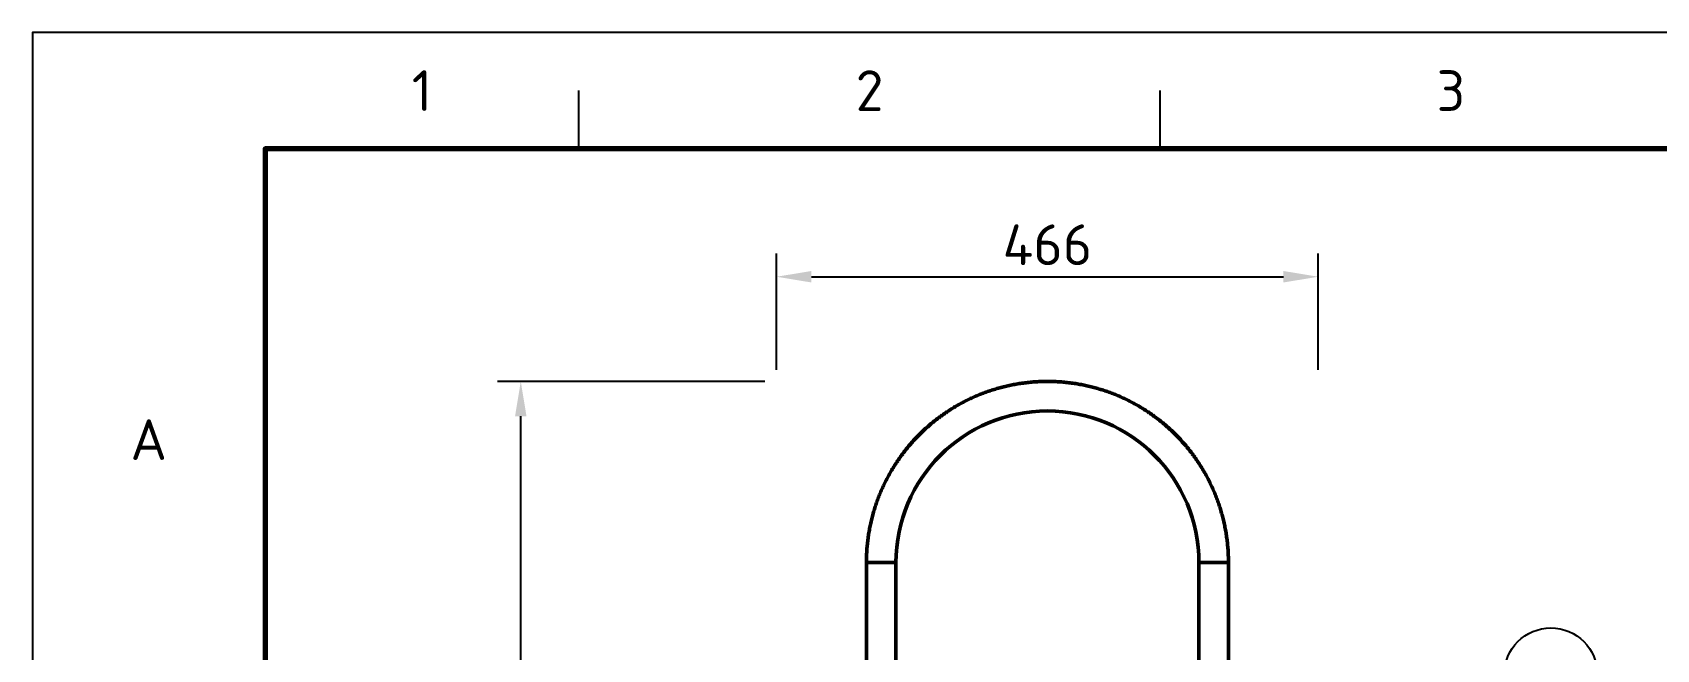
# Model space of a CAD drawing. Header units: millimetres. Extents: x 0 to 594, y 0 to 420.
# Drawn here: x 0 to 139.7, y 366.9 to 420 of the extents above; entities that cross this region are included whole.
import ezdxf
from ezdxf.enums import TextEntityAlignment as Align

# ---------------------------------------------------------------- set-up
doc = ezdxf.new("R2010")
doc.units = ezdxf.units.MM
doc.linetypes.add('ISO02-TRAZOS', pattern=[3.75, 3, -0.75])
for name, color, linetype, lineweight in [('01-VISIBLE', 7, 'CONTINUOUS', 50), ('02-OCULTA', 4, 'ISO02-TRAZOS', 25), ('04-COTA', 3, 'CONTINUOUS', 25), ('06-TEXTO', 7, 'CONTINUOUS', 25), ('07-RECUADRO', 7, 'CONTINUOUS', 70), ('08-FINA', 5, 'CONTINUOUS', 25)]:
    doc.layers.add(name, color=color, linetype=linetype, lineweight=lineweight)
doc.styles.add('ISO3098', font='isocpeur.ttf')
doc.dimstyles.new('FLAMA-ISO', dxfattribs={"dimtxt": 3.5, "dimasz": 3, "dimexe": 2, "dimexo": 1, "dimgap": 1, "dimtad": 1, "dimdec": 1, "dimtxsty": 'ISO3098', "dimcen": 2.5, "dimclrd": 3, "dimclre": 3, "dimclrt": 3, "dimazin": 3, "dimtfac": 1, "dimtmove": 0, "dimatfit": 3, "dimlwd": 25, "dimlwe": 25})

msp = doc.modelspace()

# ---------------------------------------------------------------- linework, layer by layer
at = {"layer": '01-VISIBLE'}
for p, q in [((71.73, 355.386), (71.73, 374.43)), ((74.27, 355.857), (74.27, 374.43)), ((100.33, 343.594), (100.33, 374.43)), ((102.87, 340.4), (102.87, 374.43))]:
    msp.add_line(p, q, dxfattribs=at)
for points in [[(71.73, 374.43), (71.73, 374.552), (71.732, 374.675), (71.734, 374.797), (71.738, 374.919), (71.742, 375.041), (71.747, 375.163), (71.754, 375.286), (71.761, 375.408), (71.769, 375.53), (71.778, 375.652), (71.788, 375.773), (71.799, 375.895), (71.811, 376.017), (71.824, 376.139), (71.838, 376.26), (71.853, 376.381), (71.869, 376.503), (71.885, 376.624), (71.903, 376.745), (71.922, 376.866), (71.941, 376.986), (71.962, 377.107), (71.983, 377.227), (72.006, 377.348), (72.029, 377.468), (72.054, 377.587), (72.079, 377.707), (72.105, 377.826), (72.132, 377.946), (72.16, 378.065), (72.189, 378.184), (72.219, 378.302), (72.25, 378.42), (72.282, 378.538), (72.315, 378.656), (72.348, 378.774), (72.383, 378.891), (72.418, 379.008), (72.455, 379.125), (72.492, 379.241), (72.53, 379.358), (72.569, 379.473), (72.61, 379.589), (72.65, 379.704), (72.692, 379.819), (72.735, 379.934), (72.779, 380.048), (72.823, 380.162), (72.869, 380.275), (72.915, 380.388), (72.962, 380.501), (73.011, 380.614), (73.06, 380.726), (73.109, 380.837), (73.16, 380.949), (73.212, 381.059), (73.264, 381.17), (73.318, 381.28), (73.372, 381.389), (73.427, 381.499), (73.483, 381.607), (73.54, 381.716), (73.597, 381.824), (73.656, 381.931), (73.715, 382.038), (73.775, 382.144), (73.836, 382.25), (73.898, 382.356), (73.961, 382.461), (74.024, 382.565), (74.089, 382.669), (74.154, 382.773), (74.22, 382.876), (74.286, 382.978), (74.354, 383.08), (74.422, 383.182), (74.491, 383.283), (74.561, 383.383), (74.632, 383.483), (74.704, 383.582), (74.776, 383.68), (74.849, 383.779), (74.923, 383.876), (74.997, 383.973), (75.073, 384.069), (75.149, 384.165), (75.226, 384.26), (75.303, 384.355), (75.381, 384.449), (75.46, 384.542), (75.54, 384.635), (75.621, 384.727), (75.702, 384.818), (75.784, 384.909), (75.867, 384.999), (75.95, 385.088), (76.034, 385.177), (76.119, 385.265), (76.204, 385.353), (76.29, 385.44), (76.377, 385.526), (76.465, 385.611), (76.553, 385.696), (76.642, 385.78), (76.731, 385.863), (76.821, 385.946), (76.912, 386.028), (77.003, 386.109), (77.095, 386.19), (77.188, 386.27), (77.281, 386.349), (77.375, 386.427), (77.47, 386.504), (77.565, 386.581), (77.661, 386.657), (77.757, 386.733), (77.854, 386.807), (77.951, 386.881), (78.05, 386.954), (78.148, 387.026), (78.247, 387.098), (78.347, 387.169), (78.447, 387.239), (78.548, 387.308), (78.65, 387.376), (78.752, 387.444), (78.854, 387.51), (78.957, 387.576), (79.061, 387.641), (79.165, 387.706), (79.269, 387.769), (79.374, 387.832), (79.48, 387.894), (79.586, 387.955), (79.692, 388.015), (79.799, 388.074), (79.906, 388.133), (80.014, 388.19), (80.123, 388.247), (80.231, 388.303), (80.341, 388.358), (80.45, 388.412), (80.56, 388.466), (80.671, 388.518), (80.781, 388.57), (80.893, 388.621), (81.004, 388.67), (81.116, 388.719), (81.229, 388.768), (81.342, 388.815), (81.455, 388.861), (81.568, 388.907), (81.682, 388.951), (81.796, 388.995), (81.911, 389.038), (82.026, 389.08), (82.141, 389.12), (82.257, 389.161), (82.372, 389.2), (82.489, 389.238), (82.605, 389.275), (82.722, 389.312), (82.839, 389.347), (82.956, 389.382), (83.074, 389.415), (83.191, 389.448), (83.31, 389.48), (83.428, 389.511), (83.546, 389.541), (83.665, 389.57), (83.784, 389.598), (83.904, 389.625), (84.023, 389.651), (84.143, 389.677), (84.262, 389.701), (84.382, 389.724), (84.503, 389.747), (84.623, 389.768), (84.744, 389.789), (84.864, 389.808), (84.985, 389.827), (85.106, 389.845), (85.227, 389.861), (85.349, 389.877), (85.47, 389.892), (85.591, 389.906), (85.713, 389.919), (85.835, 389.931), (85.957, 389.942), (86.078, 389.952), (86.2, 389.961), (86.322, 389.969), (86.444, 389.976), (86.567, 389.983), (86.689, 389.988), (86.811, 389.992), (86.933, 389.996), (87.055, 389.998), (87.178, 390), (87.3, 390), (87.422, 390), (87.545, 389.998), (87.667, 389.996), (87.789, 389.992), (87.911, 389.988), (88.033, 389.983), (88.156, 389.976), (88.278, 389.969), (88.4, 389.961), (88.522, 389.952), (88.643, 389.942), (88.765, 389.931), (88.887, 389.919), (89.009, 389.906), (89.13, 389.892), (89.251, 389.877), (89.373, 389.861), (89.494, 389.845), (89.615, 389.827), (89.736, 389.808), (89.856, 389.789), (89.977, 389.768), (90.097, 389.747), (90.218, 389.724), (90.338, 389.701), (90.457, 389.677), (90.577, 389.651), (90.696, 389.625), (90.816, 389.598), (90.935, 389.57), (91.054, 389.541), (91.172, 389.511), (91.29, 389.48), (91.409, 389.448), (91.526, 389.415), (91.644, 389.382), (91.761, 389.347), (91.878, 389.312), (91.995, 389.275), (92.111, 389.238), (92.228, 389.2), (92.343, 389.161), (92.459, 389.12), (92.574, 389.08), (92.689, 389.038), (92.804, 388.995), (92.918, 388.951), (93.032, 388.907), (93.145, 388.861), (93.258, 388.815), (93.371, 388.768), (93.484, 388.719), (93.596, 388.67), (93.707, 388.621), (93.819, 388.57), (93.929, 388.518), (94.04, 388.466), (94.15, 388.412), (94.259, 388.358), (94.369, 388.303), (94.477, 388.247), (94.586, 388.19), (94.694, 388.133), (94.801, 388.074), (94.908, 388.015), (95.014, 387.955), (95.12, 387.894), (95.226, 387.832), (95.331, 387.769), (95.435, 387.706), (95.539, 387.641), (95.643, 387.576), (95.746, 387.51), (95.848, 387.444), (95.95, 387.376), (96.052, 387.308), (96.153, 387.239), (96.253, 387.169), (96.353, 387.098), (96.452, 387.026), (96.55, 386.954), (96.649, 386.881), (96.746, 386.807), (96.843, 386.733), (96.939, 386.657), (97.035, 386.581), (97.13, 386.504), (97.225, 386.427), (97.319, 386.349), (97.412, 386.27), (97.505, 386.19), (97.597, 386.109), (97.688, 386.028), (97.779, 385.946), (97.869, 385.863), (97.958, 385.78), (98.047, 385.696), (98.135, 385.611), (98.223, 385.526), (98.31, 385.44), (98.396, 385.353), (98.481, 385.265), (98.566, 385.177), (98.65, 385.088), (98.733, 384.999), (98.816, 384.909), (98.898, 384.818), (98.979, 384.727), (99.06, 384.635), (99.14, 384.542), (99.219, 384.449), (99.297, 384.355), (99.374, 384.26), (99.451, 384.165), (99.527, 384.069), (99.603, 383.973), (99.677, 383.876), (99.751, 383.779), (99.824, 383.68), (99.896, 383.582), (99.968, 383.483), (100.039, 383.383), (100.108, 383.282), (100.178, 383.182), (100.246, 383.08), (100.314, 382.978), (100.38, 382.876), (100.446, 382.773), (100.511, 382.669), (100.576, 382.565), (100.639, 382.461), (100.702, 382.356), (100.764, 382.25), (100.825, 382.144), (100.885, 382.038), (100.944, 381.931), (101.003, 381.824), (101.06, 381.716), (101.117, 381.607), (101.173, 381.499), (101.228, 381.389), (101.282, 381.28), (101.336, 381.17), (101.388, 381.059), (101.44, 380.949), (101.491, 380.837), (101.54, 380.726), (101.589, 380.614), (101.638, 380.501), (101.685, 380.388), (101.731, 380.275), (101.777, 380.162), (101.821, 380.048), (101.865, 379.934), (101.908, 379.819), (101.95, 379.704), (101.99, 379.589), (102.031, 379.473), (102.07, 379.358), (102.108, 379.241), (102.145, 379.125), (102.182, 379.008), (102.217, 378.891), (102.252, 378.774), (102.285, 378.656), (102.318, 378.538), (102.35, 378.42), (102.381, 378.302), (102.411, 378.184), (102.44, 378.065), (102.468, 377.946), (102.495, 377.826), (102.521, 377.707), (102.546, 377.587), (102.571, 377.468), (102.594, 377.348), (102.617, 377.227), (102.638, 377.107), (102.659, 376.986), (102.678, 376.866), (102.697, 376.745), (102.715, 376.624), (102.731, 376.503), (102.747, 376.381), (102.762, 376.26), (102.776, 376.139), (102.789, 376.017), (102.801, 375.895), (102.812, 375.773), (102.822, 375.652), (102.831, 375.53), (102.839, 375.408), (102.847, 375.286), (102.853, 375.163), (102.858, 375.041), (102.862, 374.919), (102.866, 374.797), (102.868, 374.675), (102.87, 374.552), (102.87, 374.43)], [(71.73, 374.43), (71.781, 374.43), (71.832, 374.43), (71.882, 374.43), (71.933, 374.43), (71.984, 374.43), (72.035, 374.43), (72.086, 374.43), (72.136, 374.43), (72.187, 374.43), (72.238, 374.43), (72.289, 374.43), (72.34, 374.43), (72.39, 374.43), (72.441, 374.43), (72.492, 374.43), (72.543, 374.43), (72.594, 374.43), (72.644, 374.43), (72.695, 374.43), (72.746, 374.43), (72.797, 374.43), (72.848, 374.43), (72.898, 374.43), (72.949, 374.43), (73, 374.43), (73.051, 374.43), (73.102, 374.43), (73.152, 374.43), (73.203, 374.43), (73.254, 374.43), (73.305, 374.43), (73.356, 374.43), (73.406, 374.43), (73.457, 374.43), (73.508, 374.43), (73.559, 374.43), (73.61, 374.43), (73.66, 374.43), (73.711, 374.43), (73.762, 374.43), (73.813, 374.43), (73.864, 374.43), (73.914, 374.43), (73.965, 374.43), (74.016, 374.43), (74.067, 374.43), (74.118, 374.43), (74.168, 374.43), (74.219, 374.43), (74.27, 374.43)], [(100.33, 374.43), (100.381, 374.43), (100.432, 374.43), (100.482, 374.43), (100.533, 374.43), (100.584, 374.43), (100.635, 374.43), (100.686, 374.43), (100.736, 374.43), (100.787, 374.43), (100.838, 374.43), (100.889, 374.43), (100.94, 374.43), (100.99, 374.43), (101.041, 374.43), (101.092, 374.43), (101.143, 374.43), (101.194, 374.43), (101.244, 374.43), (101.295, 374.43), (101.346, 374.43), (101.397, 374.43), (101.448, 374.43), (101.498, 374.43), (101.549, 374.43), (101.6, 374.43), (101.651, 374.43), (101.702, 374.43), (101.752, 374.43), (101.803, 374.43), (101.854, 374.43), (101.905, 374.43), (101.956, 374.43), (102.006, 374.43), (102.057, 374.43), (102.108, 374.43), (102.159, 374.43), (102.21, 374.43), (102.26, 374.43), (102.311, 374.43), (102.362, 374.43), (102.413, 374.43), (102.464, 374.43), (102.514, 374.43), (102.565, 374.43), (102.616, 374.43), (102.667, 374.43), (102.718, 374.43), (102.768, 374.43), (102.819, 374.43), (102.87, 374.43)]]:
    msp.add_lwpolyline(points, dxfattribs=at)
msp.add_arc((87.3, 374.43), 13.03, 0, 180, dxfattribs=at)
at = {"layer": '02-OCULTA'}
for points in [[(74.27, 374.43), (74.219, 374.43), (74.168, 374.43), (74.118, 374.43), (74.067, 374.43), (74.016, 374.43), (73.965, 374.43), (73.914, 374.43), (73.864, 374.43), (73.813, 374.43), (73.762, 374.43), (73.711, 374.43), (73.66, 374.43), (73.61, 374.43), (73.559, 374.43), (73.508, 374.43), (73.457, 374.43), (73.406, 374.43), (73.356, 374.43), (73.305, 374.43), (73.254, 374.43), (73.203, 374.43), (73.152, 374.43), (73.102, 374.43), (73.051, 374.43), (73, 374.43), (72.949, 374.43), (72.898, 374.43), (72.848, 374.43), (72.797, 374.43), (72.746, 374.43), (72.695, 374.43), (72.644, 374.43), (72.594, 374.43), (72.543, 374.43), (72.492, 374.43), (72.441, 374.43), (72.39, 374.43), (72.34, 374.43), (72.289, 374.43), (72.238, 374.43), (72.187, 374.43), (72.136, 374.43), (72.086, 374.43), (72.035, 374.43), (71.984, 374.43), (71.933, 374.43), (71.882, 374.43), (71.832, 374.43), (71.781, 374.43), (71.73, 374.43)], [(102.87, 374.43), (102.819, 374.43), (102.768, 374.43), (102.718, 374.43), (102.667, 374.43), (102.616, 374.43), (102.565, 374.43), (102.514, 374.43), (102.464, 374.43), (102.413, 374.43), (102.362, 374.43), (102.311, 374.43), (102.26, 374.43), (102.21, 374.43), (102.159, 374.43), (102.108, 374.43), (102.057, 374.43), (102.006, 374.43), (101.956, 374.43), (101.905, 374.43), (101.854, 374.43), (101.803, 374.43), (101.752, 374.43), (101.702, 374.43), (101.651, 374.43), (101.6, 374.43), (101.549, 374.43), (101.498, 374.43), (101.448, 374.43), (101.397, 374.43), (101.346, 374.43), (101.295, 374.43), (101.244, 374.43), (101.194, 374.43), (101.143, 374.43), (101.092, 374.43), (101.041, 374.43), (100.99, 374.43), (100.94, 374.43), (100.889, 374.43), (100.838, 374.43), (100.787, 374.43), (100.736, 374.43), (100.686, 374.43), (100.635, 374.43), (100.584, 374.43), (100.533, 374.43), (100.482, 374.43), (100.432, 374.43), (100.381, 374.43), (100.33, 374.43)]]:
    msp.add_lwpolyline(points, dxfattribs=at)
at = {"layer": '07-RECUADRO'}
msp.add_lwpolyline([(20, 10), (584, 10), (584, 410), (20, 410)], close=True, dxfattribs=at)
at = {"layer": '08-FINA'}
for p, q in [((47, 410), (47, 415)), ((97, 410), (97, 415))]:
    msp.add_line(p, q, dxfattribs=at)
msp.add_lwpolyline([(0, 0), (594, 0), (594, 420), (0, 420)], close=True, dxfattribs=at)
msp.add_circle((130.6, 364.805), 4, dxfattribs=at)

# ---------------------------------------------------------------- texts
at = {"layer": '06-TEXTO', "style": 'ISO3098'}
for s, p in [('1', (33.5, 415)), ('2', (72, 415)), ('3', (122, 415)), ('A', (10, 385))]:
    msp.add_text(s, height=3.5, dxfattribs=at).set_placement(p, align=Align.MIDDLE_CENTER)

# ---------------------------------------------------------------- dimensions: what is measured, and where the dimension line sits
at = {"layer": '04-COTA'}
msp.add_linear_dim(base=(64, 399), p1=(64, 390), p2=(110.6, 390), dimstyle='FLAMA-ISO', override={"dimlfac": 10}, dxfattribs=at).render()
msp.add_linear_dim(base=(42, 269), p1=(64, 269), p2=(64, 390), angle=90, dimstyle='FLAMA-ISO', override={"dimlfac": 10}, dxfattribs=at).render()

doc.saveas('drawing.dxf')
